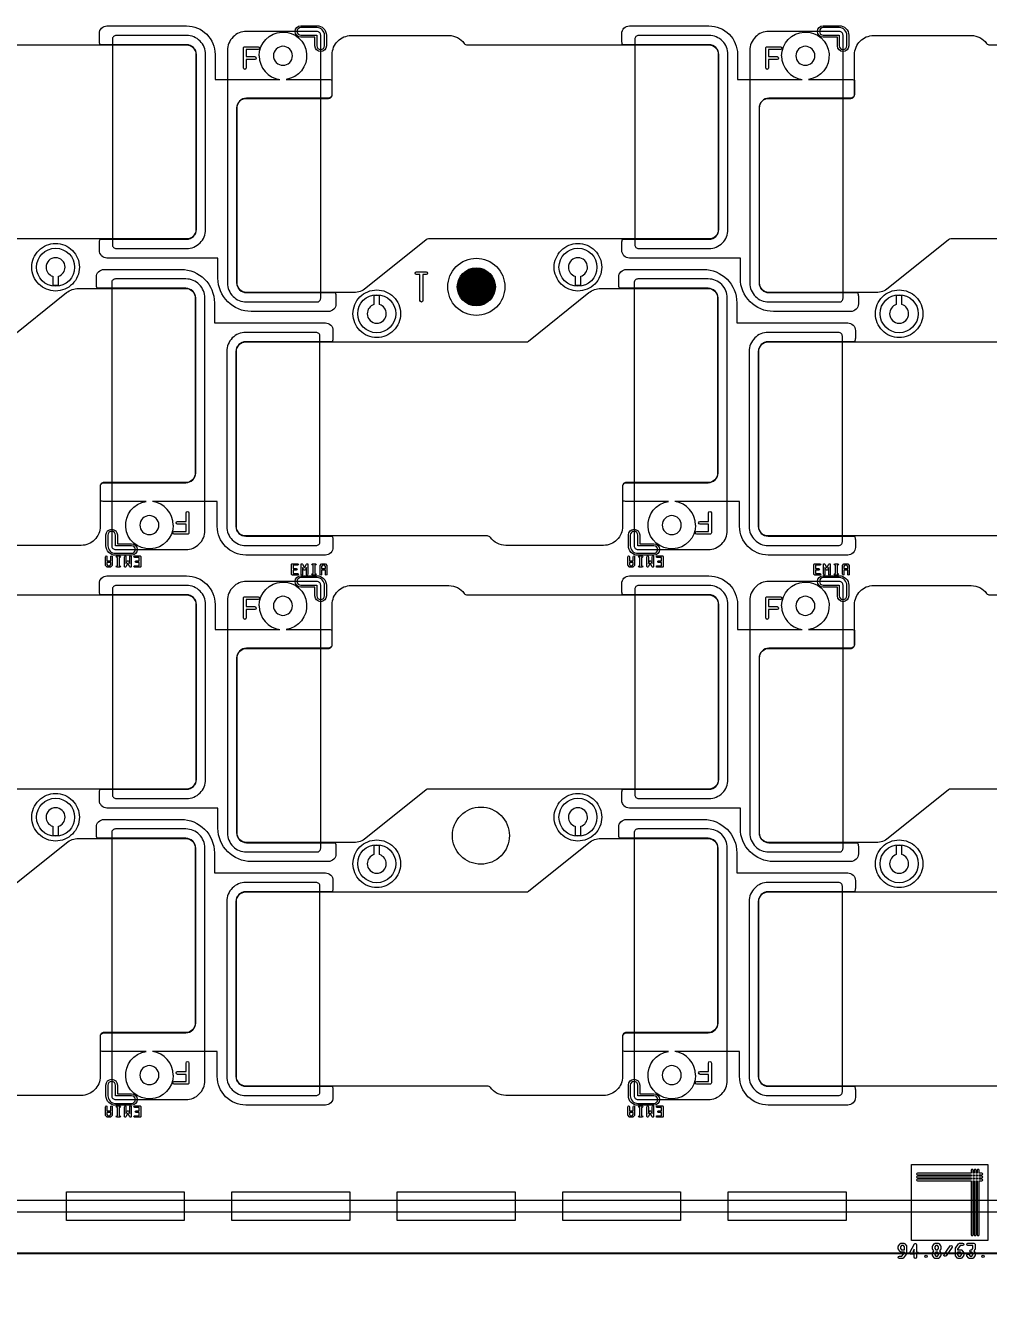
# Model space of a CAD drawing. Extents: x 2541 to 3941, y 2348 to 3338.
# Drawn here: x 2758.8 to 2809.5, y 2912.9 to 2979.6 of the extents above; entities that cross this region are included whole.
import ezdxf

# ---------------------------------------------------------------- set-up
doc = ezdxf.new("R2010")
doc.units = 0
doc.layers.get('0').update_dxf_attribs({"lineweight": 0})
doc.layers.get('Defpoints').update_dxf_attribs({"lineweight": 0})
doc.layers.add('EMI-T', color=6, linetype='Continuous', lineweight=0)
doc.layers.add('尺寸線', color=3, linetype='Continuous', lineweight=0)
doc.layers.add('t_layer0', color=1, linetype='Continuous')
doc.styles.get("Standard").update_dxf_attribs({"font": 'simplex.shx', "height": 2.7})
doc.dimstyles.get("Standard").update_dxf_attribs({"dimtxt": 6, "dimasz": 0.18, "dimexe": 0.18, "dimexo": 0.0625, "dimgap": 0.09, "dimtad": 0, "dimtih": 1, "dimtoh": 1, "dimdec": 4, "dimzin": 0, "dimdsep": 46, "dimtxsty": 'Standard', "dimcen": 0.09, "dimadec": 0, "dimazin": 0, "dimtfac": 1, "dimtdec": 4, "dimtofl": 0, "dimtmove": 0, "dimatfit": 3, "dimfxl": 0, "dimtolj": 1, "dimtzin": 0, "dimarcsym": 0})

# ---------------------------------------------------------------- blocks, each defined once
blk = doc.blocks.new('PAD_R1')
at = {"const_width": 0.5}
blk.add_lwpolyline([(0.25, 0, 1), (-0.25, 0, 1)], format="xyb", close=True, dxfattribs=at)
blk = doc.blocks.new('*D32')
at = {"layer": 'Defpoints', "color": 0, "linetype": 'Continuous'}
for p in [(2937.174, 2915.05), (2717.414, 2910.624), (2937.174, 2910.624)]:
    blk.add_point(p, dxfattribs=at)
at = {"layer": '尺寸線', "color": 0, "linetype": 'Continuous', "lineweight": -2}
for p, q in [((2717.414, 2910.686), (2717.414, 2915.23)), ((2937.174, 2910.686), (2937.174, 2915.23)), ((2717.594, 2915.05), (2818.204, 2915.05)), ((2936.994, 2915.05), (2836.384, 2915.05))]:
    blk.add_line(p, q, dxfattribs=at)
at = {"layer": '尺寸線', "color": 0, "linetype": 'Continuous'}
for points in [[(2717.594, 2915.08), (2717.594, 2915.02), (2717.414, 2915.05)], [(2936.994, 2915.02), (2936.994, 2915.08), (2937.174, 2915.05)]]:
    blk.add_solid(points, dxfattribs=at)
at = {"layer": '尺寸線', "color": 0, "linetype": 'Continuous', "insert": (2827.294, 2915.05), "char_height": 2.7, "attachment_point": 5}
blk.add_mtext('\\A1;219.7600', dxfattribs=at)

msp = doc.modelspace()

# ---------------------------------------------------------------- linework, layer by layer
for p, q in [((2763.69814, 2951.10094), (2763.62861, 2951.10094)), ((2773.9853, 2950.6917), (2773.91577, 2950.6917)), ((2791.16814, 2951.10094), (2791.09861, 2951.10094)), ((2801.4553, 2950.6917), (2801.38577, 2950.6917)), ((2763.69814, 2922.19094), (2763.62861, 2922.19094)), ((2791.16814, 2922.19094), (2791.09861, 2922.19094)), ((2805.55131, 2915.26408), (2805.47255, 2915.11532))]:
    msp.add_line(p, q)
at = {"linetype": 'Continuous'}
for points in [[(2762.7003, 2967.7546), (2762.7003, 2968.1546, -0.124386), (2762.74831, 2968.3446), (2767.2852, 2968.3446, 0.414365), (2767.79507, 2968.85473), (2767.79507, 2978.0546, 0.414366), (2767.2852, 2978.56473), (2762.74831, 2978.56473, -0.124392), (2762.7003, 2978.75473), (2762.7003, 2979.15473, -0.414218), (2763.1003, 2979.55473), (2767.2852, 2979.55473, -0.414364), (2768.78507, 2978.05409), (2768.78507, 2976.74473), (2772.1903, 2976.74473)], [(2771.10437, 2977.98391, -2.205962), (2772.51845, 2976.74473), (2774.74218, 2976.74473, -0.124388), (2774.93218, 2976.69672), (2774.93218, 2975.94473, -0.414224), (2774.74218, 2975.75473), (2770.4352, 2975.75473, 0.414218), (2769.92508, 2975.2446), (2769.92508, 2966.04472, 0.414217), (2770.4352, 2965.5346), (2775.09418, 2965.5346, -0.124388), (2775.14218, 2965.3446), (2775.14218, 2964.9446, -0.414218), (2774.74218, 2964.5446), (2770.68508, 2964.5446, -0.414215), (2768.93508, 2966.2946), (2768.93508, 2967.3546), (2763.1003, 2967.3546, -0.414218), (2762.7003, 2967.7546)], [(2790.1703, 2967.7546), (2790.1703, 2968.1546, -0.124386), (2790.21831, 2968.3446), (2794.7552, 2968.3446, 0.414365), (2795.26507, 2968.85473), (2795.26507, 2978.0546, 0.414366), (2794.7552, 2978.56473), (2790.21831, 2978.56473, -0.124392), (2790.1703, 2978.75473), (2790.1703, 2979.15473, -0.414218), (2790.5703, 2979.55473), (2794.7552, 2979.55473, -0.414364), (2796.25507, 2978.05409), (2796.25507, 2976.74473), (2799.6603, 2976.74473)], [(2798.57437, 2977.98391, -2.205962), (2799.98845, 2976.74473), (2802.21218, 2976.74473, -0.124388), (2802.40218, 2976.69672), (2802.40218, 2975.94473, -0.414224), (2802.21218, 2975.75473), (2797.9052, 2975.75473, 0.414218), (2797.39508, 2975.2446), (2797.39508, 2966.04472, 0.414217), (2797.9052, 2965.5346), (2802.56418, 2965.5346, -0.124388), (2802.61218, 2965.3446), (2802.61218, 2964.9446, -0.414218), (2802.21218, 2964.5446), (2798.15508, 2964.5446, -0.414215), (2796.40508, 2966.2946), (2796.40508, 2967.3546), (2790.5703, 2967.3546, -0.414218), (2790.1703, 2967.7546)], [(2762.54127, 2965.9546), (2762.54127, 2966.3546, -0.414218), (2762.94127, 2966.7546), (2766.99837, 2966.7546, -0.414215), (2768.74837, 2965.0046), (2768.74837, 2963.9446), (2774.58314, 2963.9446, -0.414218), (2774.98314, 2963.5446), (2774.98314, 2963.1446, -0.124388), (2774.93514, 2962.9546), (2770.39825, 2962.9546, 0.414365), (2769.88838, 2962.44447), (2769.88838, 2953.2446, 0.414366), (2770.39825, 2952.73446), (2774.93514, 2952.73446, -0.124388), (2774.98314, 2952.54446), (2774.98314, 2952.14446, -0.414218), (2774.58314, 2951.74446), (2770.39825, 2951.74446, -0.414364), (2768.89838, 2953.2451), (2768.89838, 2954.55447), (2765.49315, 2954.55447)], [(2790.01127, 2965.9546), (2790.01127, 2966.3546, -0.414218), (2790.41127, 2966.7546), (2794.46837, 2966.7546, -0.414215), (2796.21837, 2965.0046), (2796.21837, 2963.9446), (2802.05314, 2963.9446, -0.414218), (2802.45314, 2963.5446), (2802.45314, 2963.1446, -0.124388), (2802.40514, 2962.9546), (2797.86825, 2962.9546, 0.414365), (2797.35838, 2962.44447), (2797.35838, 2953.2446, 0.414366), (2797.86825, 2952.73446), (2802.40514, 2952.73446, -0.124388), (2802.45314, 2952.54446), (2802.45314, 2952.14446, -0.414218), (2802.05314, 2951.74446), (2797.86825, 2951.74446, -0.414364), (2796.36838, 2953.2451), (2796.36838, 2954.55447), (2792.96315, 2954.55447)], [(2766.57907, 2953.31528, -2.205962), (2765.165, 2954.55447), (2762.94127, 2954.55447, -0.124386), (2762.75127, 2954.60247), (2762.75127, 2955.35447, -0.414224), (2762.94127, 2955.54447), (2767.24824, 2955.54447, 0.414218), (2767.75837, 2956.05459), (2767.75837, 2965.25447, 0.414217), (2767.24824, 2965.7646), (2762.58927, 2965.7646, -0.124392), (2762.54127, 2965.9546)], [(2794.04907, 2953.31528, -2.205962), (2792.635, 2954.55447), (2790.41127, 2954.55447, -0.124386), (2790.22127, 2954.60247), (2790.22127, 2955.35447, -0.414224), (2790.41127, 2955.54447), (2794.71824, 2955.54447, 0.414218), (2795.22837, 2956.05459), (2795.22837, 2965.25447, 0.414217), (2794.71824, 2965.7646), (2790.05927, 2965.7646, -0.124392), (2790.01127, 2965.9546)], [(2766.64075, 2952.8358, -1), (2766.64075, 2952.9858), (2767.26112, 2952.9858), (2767.26112, 2953.35732), (2766.8146, 2953.35732, -1), (2766.8146, 2953.50732), (2767.26112, 2953.50732), (2767.26112, 2953.95385, -1), (2767.41112, 2953.95385), (2767.41112, 2953.43232)], [(2794.11075, 2952.8358, -1), (2794.11075, 2952.9858), (2794.73112, 2952.9858), (2794.73112, 2953.35732), (2794.2846, 2953.35732, -1), (2794.2846, 2953.50732), (2794.73112, 2953.50732), (2794.73112, 2953.95385, -1), (2794.88112, 2953.95385), (2794.88112, 2953.43232)], [(2767.41112, 2953.43232), (2767.41112, 2952.9108, -0.414241), (2767.33612, 2952.8358), (2766.64075, 2952.8358)], [(2794.88112, 2953.43232), (2794.88112, 2952.9108, -0.414241), (2794.80612, 2952.8358), (2794.11075, 2952.8358)], [(2763.01907, 2951.22704), (2763.01907, 2951.39922), (2763.01907, 2951.6575, -1), (2763.09907, 2951.6575), (2763.09907, 2951.43922), (2763.29722, 2951.43922), (2763.29722, 2951.6575, -1), (2763.37722, 2951.6575), (2763.37722, 2951.39922)], [(2763.37722, 2951.39922), (2763.37722, 2951.22704, -0.173189), (2763.36818, 2951.20172), (2763.29895, 2951.116, -0.228301), (2763.26768, 2951.10094), (2763.12861, 2951.10094, -0.228253), (2763.09734, 2951.116), (2763.02811, 2951.20172, -0.173127), (2763.01907, 2951.22704)], [(2763.62861, 2951.10094, -1), (2763.62861, 2951.18094), (2763.65814, 2951.18094), (2763.65814, 2951.6175), (2763.62861, 2951.6175, -1), (2763.62861, 2951.6975), (2763.69814, 2951.6975), (2763.76768, 2951.6975, -1), (2763.76768, 2951.6175), (2763.73814, 2951.6175), (2763.73814, 2951.18094), (2763.76768, 2951.18094, -1), (2763.76768, 2951.10094), (2763.69814, 2951.10094)], [(2764.01907, 2951.14129), (2764.01907, 2951.6575, -1), (2764.09907, 2951.6575), (2764.09907, 2951.2996)], [(2764.19814, 2951.31485), (2764.09429, 2951.12198, -0.782665), (2764.01907, 2951.14129)], [(2764.09907, 2951.2996), (2764.16292, 2951.41819, -0.597324), (2764.23336, 2951.41819), (2764.29722, 2951.2996)], [(2764.29722, 2951.2996), (2764.29722, 2951.6575, -1), (2764.37722, 2951.6575), (2764.37722, 2951.14129, -0.782664), (2764.302, 2951.12198), (2764.19814, 2951.31485)], [(2764.55907, 2951.10094, -1), (2764.55907, 2951.18094), (2764.79722, 2951.18094), (2764.79722, 2951.35922), (2764.62861, 2951.35922, -1), (2764.62861, 2951.43922), (2764.79722, 2951.43922), (2764.79722, 2951.6175), (2764.55907, 2951.6175, -1), (2764.55907, 2951.6975), (2764.83722, 2951.6975, -0.414265), (2764.87722, 2951.6575), (2764.87722, 2951.39922)], [(2764.87722, 2951.39922), (2764.87722, 2951.14094, -0.414265), (2764.83722, 2951.10094), (2764.55907, 2951.10094)], [(2773.30623, 2950.7317), (2773.30623, 2951.24791, -0.782664), (2773.38145, 2951.26722), (2773.4853, 2951.07435)], [(2773.4853, 2951.07435), (2773.58916, 2951.26722, -0.782665), (2773.66438, 2951.24791), (2773.66438, 2950.7317, -1), (2773.58438, 2950.7317), (2773.58438, 2951.08959)], [(2773.91577, 2950.6917, -1), (2773.91577, 2950.7717), (2773.9453, 2950.7717), (2773.9453, 2951.20825), (2773.91577, 2951.20825, -1), (2773.91577, 2951.28825), (2773.9853, 2951.28825), (2774.05484, 2951.28825, -1), (2774.05484, 2951.20825), (2774.0253, 2951.20825), (2774.0253, 2950.7717), (2774.05484, 2950.7717, -1), (2774.05484, 2950.6917), (2773.9853, 2950.6917)], [(2774.30623, 2950.7317), (2774.30623, 2950.98997), (2774.30623, 2951.16216, -0.173189), (2774.31527, 2951.18748), (2774.3845, 2951.2732, -0.228301), (2774.41577, 2951.28825), (2774.55484, 2951.28825, -0.228253), (2774.58611, 2951.2732), (2774.65534, 2951.18748, -0.173127), (2774.66438, 2951.16216), (2774.66438, 2950.98997)], [(2790.48907, 2951.22704), (2790.48907, 2951.39922), (2790.48907, 2951.6575, -1), (2790.56907, 2951.6575), (2790.56907, 2951.43922), (2790.76722, 2951.43922), (2790.76722, 2951.6575, -1), (2790.84722, 2951.6575), (2790.84722, 2951.39922)], [(2790.84722, 2951.39922), (2790.84722, 2951.22704, -0.173189), (2790.83818, 2951.20172), (2790.76895, 2951.116, -0.228301), (2790.73768, 2951.10094), (2790.59861, 2951.10094, -0.228253), (2790.56734, 2951.116), (2790.49811, 2951.20172, -0.173127), (2790.48907, 2951.22704)], [(2791.09861, 2951.10094, -1), (2791.09861, 2951.18094), (2791.12814, 2951.18094), (2791.12814, 2951.6175), (2791.09861, 2951.6175, -1), (2791.09861, 2951.6975), (2791.16814, 2951.6975), (2791.23768, 2951.6975, -1), (2791.23768, 2951.6175), (2791.20814, 2951.6175), (2791.20814, 2951.18094), (2791.23768, 2951.18094, -1), (2791.23768, 2951.10094), (2791.16814, 2951.10094)], [(2791.48907, 2951.14129), (2791.48907, 2951.6575, -1), (2791.56907, 2951.6575), (2791.56907, 2951.2996)], [(2791.66814, 2951.31485), (2791.56429, 2951.12198, -0.782665), (2791.48907, 2951.14129)], [(2791.56907, 2951.2996), (2791.63292, 2951.41819, -0.597324), (2791.70336, 2951.41819), (2791.76722, 2951.2996)], [(2791.76722, 2951.2996), (2791.76722, 2951.6575, -1), (2791.84722, 2951.6575), (2791.84722, 2951.14129, -0.782664), (2791.772, 2951.12198), (2791.66814, 2951.31485)], [(2792.02907, 2951.10094, -1), (2792.02907, 2951.18094), (2792.26722, 2951.18094), (2792.26722, 2951.35922), (2792.09861, 2951.35922, -1), (2792.09861, 2951.43922), (2792.26722, 2951.43922), (2792.26722, 2951.6175), (2792.02907, 2951.6175, -1), (2792.02907, 2951.6975), (2792.30722, 2951.6975, -0.414265), (2792.34722, 2951.6575), (2792.34722, 2951.39922)], [(2792.34722, 2951.39922), (2792.34722, 2951.14094, -0.414265), (2792.30722, 2951.10094), (2792.02907, 2951.10094)], [(2800.77623, 2950.7317), (2800.77623, 2951.24791, -0.782664), (2800.85145, 2951.26722), (2800.9553, 2951.07435)], [(2800.9553, 2951.07435), (2801.05916, 2951.26722, -0.782665), (2801.13438, 2951.24791), (2801.13438, 2950.7317, -1), (2801.05438, 2950.7317), (2801.05438, 2951.08959)], [(2801.38577, 2950.6917, -1), (2801.38577, 2950.7717), (2801.4153, 2950.7717), (2801.4153, 2951.20825), (2801.38577, 2951.20825, -1), (2801.38577, 2951.28825), (2801.4553, 2951.28825), (2801.52484, 2951.28825, -1), (2801.52484, 2951.20825), (2801.4953, 2951.20825), (2801.4953, 2950.7717), (2801.52484, 2950.7717, -1), (2801.52484, 2950.6917), (2801.4553, 2950.6917)], [(2801.77623, 2950.7317), (2801.77623, 2950.98997), (2801.77623, 2951.16216, -0.173189), (2801.78527, 2951.18748), (2801.8545, 2951.2732, -0.228301), (2801.88577, 2951.28825), (2802.02484, 2951.28825, -0.228253), (2802.05611, 2951.2732), (2802.12534, 2951.18748, -0.173127), (2802.13438, 2951.16216), (2802.13438, 2950.98997)], [(2762.7003, 2938.8446), (2762.7003, 2939.2446, -0.124386), (2762.74831, 2939.4346), (2767.2852, 2939.4346, 0.414365), (2767.79507, 2939.94473), (2767.79507, 2949.1446, 0.414366), (2767.2852, 2949.65473), (2762.74831, 2949.65473, -0.124392), (2762.7003, 2949.84473), (2762.7003, 2950.24473, -0.414218), (2763.1003, 2950.64473), (2767.2852, 2950.64473, -0.414364), (2768.78507, 2949.14409), (2768.78507, 2947.83473), (2772.1903, 2947.83473)], [(2773.38623, 2951.08959), (2773.38623, 2950.7317, -1), (2773.30623, 2950.7317)], [(2773.58438, 2951.08959), (2773.52052, 2950.97101, -0.597324), (2773.45008, 2950.97101), (2773.38623, 2951.08959)], [(2774.66438, 2950.98997), (2774.66438, 2950.7317, -1), (2774.58438, 2950.7317), (2774.58438, 2950.94997), (2774.38623, 2950.94997), (2774.38623, 2950.7317, -1), (2774.30623, 2950.7317)], [(2790.1703, 2938.8446), (2790.1703, 2939.2446, -0.124386), (2790.21831, 2939.4346), (2794.7552, 2939.4346, 0.414365), (2795.26507, 2939.94473), (2795.26507, 2949.1446, 0.414366), (2794.7552, 2949.65473), (2790.21831, 2949.65473, -0.124392), (2790.1703, 2949.84473), (2790.1703, 2950.24473, -0.414218), (2790.5703, 2950.64473), (2794.7552, 2950.64473, -0.414364), (2796.25507, 2949.14409), (2796.25507, 2947.83473), (2799.6603, 2947.83473)], [(2800.85623, 2951.08959), (2800.85623, 2950.7317, -1), (2800.77623, 2950.7317)], [(2801.05438, 2951.08959), (2800.99052, 2950.97101, -0.597324), (2800.92008, 2950.97101), (2800.85623, 2951.08959)], [(2802.13438, 2950.98997), (2802.13438, 2950.7317, -1), (2802.05438, 2950.7317), (2802.05438, 2950.94997), (2801.85623, 2950.94997), (2801.85623, 2950.7317, -1), (2801.77623, 2950.7317)], [(2771.10437, 2949.07391, -2.205962), (2772.51845, 2947.83473), (2774.74218, 2947.83473, -0.124388), (2774.93218, 2947.78672), (2774.93218, 2947.03473, -0.414224), (2774.74218, 2946.84473), (2770.4352, 2946.84473, 0.414218), (2769.92508, 2946.3346), (2769.92508, 2937.13472, 0.414217), (2770.4352, 2936.6246), (2775.09418, 2936.6246, -0.124388), (2775.14218, 2936.4346), (2775.14218, 2936.0346, -0.414218), (2774.74218, 2935.6346), (2770.68508, 2935.6346, -0.414215), (2768.93508, 2937.3846), (2768.93508, 2938.4446), (2763.1003, 2938.4446, -0.414218), (2762.7003, 2938.8446)], [(2798.57437, 2949.07391, -2.205962), (2799.98845, 2947.83473), (2802.21218, 2947.83473, -0.124388), (2802.40218, 2947.78672), (2802.40218, 2947.03473, -0.414224), (2802.21218, 2946.84473), (2797.9052, 2946.84473, 0.414218), (2797.39508, 2946.3346), (2797.39508, 2937.13472, 0.414217), (2797.9052, 2936.6246), (2802.56418, 2936.6246, -0.124388), (2802.61218, 2936.4346), (2802.61218, 2936.0346, -0.414218), (2802.21218, 2935.6346), (2798.15508, 2935.6346, -0.414215), (2796.40508, 2937.3846), (2796.40508, 2938.4446), (2790.5703, 2938.4446, -0.414218), (2790.1703, 2938.8446)], [(2762.54127, 2937.0446), (2762.54127, 2937.4446, -0.414218), (2762.94127, 2937.8446), (2766.99837, 2937.8446, -0.414215), (2768.74837, 2936.0946), (2768.74837, 2935.0346), (2774.58314, 2935.0346, -0.414218), (2774.98314, 2934.6346), (2774.98314, 2934.2346, -0.124388), (2774.93514, 2934.0446), (2770.39825, 2934.0446, 0.414365), (2769.88838, 2933.53447), (2769.88838, 2924.3346, 0.414366), (2770.39825, 2923.82446), (2774.93514, 2923.82446, -0.124388), (2774.98314, 2923.63446), (2774.98314, 2923.23446, -0.414218), (2774.58314, 2922.83446), (2770.39825, 2922.83446, -0.414364), (2768.89838, 2924.3351), (2768.89838, 2925.64447), (2765.49315, 2925.64447)], [(2790.01127, 2937.0446), (2790.01127, 2937.4446, -0.414218), (2790.41127, 2937.8446), (2794.46837, 2937.8446, -0.414215), (2796.21837, 2936.0946), (2796.21837, 2935.0346), (2802.05314, 2935.0346, -0.414218), (2802.45314, 2934.6346), (2802.45314, 2934.2346, -0.124388), (2802.40514, 2934.0446), (2797.86825, 2934.0446, 0.414365), (2797.35838, 2933.53447), (2797.35838, 2924.3346, 0.414366), (2797.86825, 2923.82446), (2802.40514, 2923.82446, -0.124388), (2802.45314, 2923.63446), (2802.45314, 2923.23446, -0.414218), (2802.05314, 2922.83446), (2797.86825, 2922.83446, -0.414364), (2796.36838, 2924.3351), (2796.36838, 2925.64447), (2792.96315, 2925.64447)], [(2766.57907, 2924.40528, -2.205962), (2765.165, 2925.64447), (2762.94127, 2925.64447, -0.124386), (2762.75127, 2925.69247), (2762.75127, 2926.44447, -0.414224), (2762.94127, 2926.63447), (2767.24824, 2926.63447, 0.414218), (2767.75837, 2927.14459), (2767.75837, 2936.34447, 0.414217), (2767.24824, 2936.8546), (2762.58927, 2936.8546, -0.124392), (2762.54127, 2937.0446)], [(2794.04907, 2924.40528, -2.205962), (2792.635, 2925.64447), (2790.41127, 2925.64447, -0.124386), (2790.22127, 2925.69247), (2790.22127, 2926.44447, -0.414224), (2790.41127, 2926.63447), (2794.71824, 2926.63447, 0.414218), (2795.22837, 2927.14459), (2795.22837, 2936.34447, 0.414217), (2794.71824, 2936.8546), (2790.05927, 2936.8546, -0.124392), (2790.01127, 2937.0446)], [(2766.64075, 2923.9258, -1), (2766.64075, 2924.0758), (2767.26112, 2924.0758), (2767.26112, 2924.44732), (2766.8146, 2924.44732, -1), (2766.8146, 2924.59732), (2767.26112, 2924.59732), (2767.26112, 2925.04385, -1), (2767.41112, 2925.04385), (2767.41112, 2924.52232)], [(2767.41112, 2924.52232), (2767.41112, 2924.0008, -0.414241), (2767.33612, 2923.9258), (2766.64075, 2923.9258)], [(2794.11075, 2923.9258, -1), (2794.11075, 2924.0758), (2794.73112, 2924.0758), (2794.73112, 2924.44732), (2794.2846, 2924.44732, -1), (2794.2846, 2924.59732), (2794.73112, 2924.59732), (2794.73112, 2925.04385, -1), (2794.88112, 2925.04385), (2794.88112, 2924.52232)], [(2794.88112, 2924.52232), (2794.88112, 2924.0008, -0.414241), (2794.80612, 2923.9258), (2794.11075, 2923.9258)], [(2763.01907, 2922.31704), (2763.01907, 2922.48922), (2763.01907, 2922.7475, -1), (2763.09907, 2922.7475), (2763.09907, 2922.52922), (2763.29722, 2922.52922), (2763.29722, 2922.7475, -1), (2763.37722, 2922.7475), (2763.37722, 2922.48922)], [(2763.37722, 2922.48922), (2763.37722, 2922.31704, -0.173189), (2763.36818, 2922.29172), (2763.29895, 2922.206, -0.228301), (2763.26768, 2922.19094), (2763.12861, 2922.19094, -0.228253), (2763.09734, 2922.206), (2763.02811, 2922.29172, -0.173127), (2763.01907, 2922.31704)], [(2763.62861, 2922.19094, -1), (2763.62861, 2922.27094), (2763.65814, 2922.27094), (2763.65814, 2922.7075), (2763.62861, 2922.7075, -1), (2763.62861, 2922.7875), (2763.69814, 2922.7875), (2763.76768, 2922.7875, -1), (2763.76768, 2922.7075), (2763.73814, 2922.7075), (2763.73814, 2922.27094), (2763.76768, 2922.27094, -1), (2763.76768, 2922.19094), (2763.69814, 2922.19094)], [(2764.01907, 2922.23129), (2764.01907, 2922.7475, -1), (2764.09907, 2922.7475), (2764.09907, 2922.3896)], [(2764.09907, 2922.3896), (2764.16292, 2922.50819, -0.597324), (2764.23336, 2922.50819), (2764.29722, 2922.3896)], [(2764.29722, 2922.3896), (2764.29722, 2922.7475, -1), (2764.37722, 2922.7475), (2764.37722, 2922.23129, -0.782664), (2764.302, 2922.21198), (2764.19814, 2922.40485)], [(2764.55907, 2922.19094, -1), (2764.55907, 2922.27094), (2764.79722, 2922.27094), (2764.79722, 2922.44922), (2764.62861, 2922.44922, -1), (2764.62861, 2922.52922), (2764.79722, 2922.52922), (2764.79722, 2922.7075), (2764.55907, 2922.7075, -1), (2764.55907, 2922.7875), (2764.83722, 2922.7875, -0.414265), (2764.87722, 2922.7475), (2764.87722, 2922.48922)], [(2764.87722, 2922.48922), (2764.87722, 2922.23094, -0.414265), (2764.83722, 2922.19094), (2764.55907, 2922.19094)], [(2790.48907, 2922.31704), (2790.48907, 2922.48922), (2790.48907, 2922.7475, -1), (2790.56907, 2922.7475), (2790.56907, 2922.52922), (2790.76722, 2922.52922), (2790.76722, 2922.7475, -1), (2790.84722, 2922.7475), (2790.84722, 2922.48922)], [(2790.84722, 2922.48922), (2790.84722, 2922.31704, -0.173189), (2790.83818, 2922.29172), (2790.76895, 2922.206, -0.228301), (2790.73768, 2922.19094), (2790.59861, 2922.19094, -0.228253), (2790.56734, 2922.206), (2790.49811, 2922.29172, -0.173127), (2790.48907, 2922.31704)], [(2791.09861, 2922.19094, -1), (2791.09861, 2922.27094), (2791.12814, 2922.27094), (2791.12814, 2922.7075), (2791.09861, 2922.7075, -1), (2791.09861, 2922.7875), (2791.16814, 2922.7875), (2791.23768, 2922.7875, -1), (2791.23768, 2922.7075), (2791.20814, 2922.7075), (2791.20814, 2922.27094), (2791.23768, 2922.27094, -1), (2791.23768, 2922.19094), (2791.16814, 2922.19094)], [(2791.48907, 2922.23129), (2791.48907, 2922.7475, -1), (2791.56907, 2922.7475), (2791.56907, 2922.3896)], [(2791.56907, 2922.3896), (2791.63292, 2922.50819, -0.597324), (2791.70336, 2922.50819), (2791.76722, 2922.3896)], [(2791.76722, 2922.3896), (2791.76722, 2922.7475, -1), (2791.84722, 2922.7475), (2791.84722, 2922.23129, -0.782664), (2791.772, 2922.21198), (2791.66814, 2922.40485)], [(2792.02907, 2922.19094, -1), (2792.02907, 2922.27094), (2792.26722, 2922.27094), (2792.26722, 2922.44922), (2792.09861, 2922.44922, -1), (2792.09861, 2922.52922), (2792.26722, 2922.52922), (2792.26722, 2922.7075), (2792.02907, 2922.7075, -1), (2792.02907, 2922.7875), (2792.30722, 2922.7875, -0.414265), (2792.34722, 2922.7475), (2792.34722, 2922.48922)], [(2792.34722, 2922.48922), (2792.34722, 2922.23094, -0.414265), (2792.30722, 2922.19094), (2792.02907, 2922.19094)], [(2764.19814, 2922.40485), (2764.09429, 2922.21198, -0.782665), (2764.01907, 2922.23129)], [(2791.66814, 2922.40485), (2791.56429, 2922.21198, -0.782665), (2791.48907, 2922.23129)], [(2804.7129, 2915.28049), (2804.7129, 2915.39307, -0.156474), (2804.72408, 2915.42796), (2804.80315, 2915.53996, -0.245285), (2804.85237, 2915.56565), (2805.01131, 2915.56565, -0.245298), (2805.06053, 2915.53996), (2805.13959, 2915.42796, -0.156461), (2805.15078, 2915.39307), (2805.15078, 2915.1679)], [(2805.15078, 2915.1679), (2805.15078, 2915.05532, -0.156474), (2805.13959, 2915.02043), (2804.98106, 2914.79584, -0.245285), (2804.93184, 2914.77016), (2804.7729, 2914.77016, -1), (2804.7729, 2914.89016), (2804.90075, 2914.89016), (2805.03078, 2915.07436), (2805.03078, 2915.1079), (2804.85237, 2915.1079, -0.245298), (2804.80315, 2915.13359), (2804.72408, 2915.2456, -0.156461), (2804.7129, 2915.28049)]]:
    msp.add_lwpolyline(points, format="xyb", dxfattribs=at)
for points in [[(2773.29244, 2978.96531, -1), (2773.29244, 2979.56531), (2774.13715, 2979.56531, -0.414217), (2774.63715, 2979.06531), (2774.63715, 2978.50231, -1), (2774.03715, 2978.50231), (2774.03715, 2978.96531)], [(2773.29244, 2979.06531), (2774.13715, 2979.06531), (2774.13715, 2978.51124, 1), (2774.53715, 2978.51124), (2774.53715, 2979.06531, 0.414218), (2774.13715, 2979.46531), (2773.29244, 2979.46531, 1)], [(2800.76244, 2978.96531, -1), (2800.76244, 2979.56531), (2801.60715, 2979.56531, -0.414217), (2802.10715, 2979.06531), (2802.10715, 2978.50231, -1), (2801.50715, 2978.50231), (2801.50715, 2978.96531)], [(2800.76244, 2979.06531), (2801.60715, 2979.06531), (2801.60715, 2978.51124, 1), (2802.00715, 2978.51124), (2802.00715, 2979.06531, 0.414218), (2801.60715, 2979.46531), (2800.76244, 2979.46531, 1)], [(2742.46508, 2966.04472), (2742.46508, 2975.2446, -0.414219), (2742.9652, 2975.74473), (2747.27218, 2975.74473, 0.414223), (2747.47218, 2975.94473), (2747.47218, 2978.04952, -0.414215), (2748.47218, 2979.04952), (2753.60907, 2979.04952, -0.24029), (2754.41871, 2978.63692, 0.240069), (2754.58015, 2978.55473), (2767.2852, 2978.55473, -0.414366), (2767.78507, 2978.0546), (2767.78507, 2968.85472, -0.414365), (2767.2852, 2968.3546), (2752.53567, 2968.3546, 0.170771), (2752.41046, 2968.31056), (2749.23951, 2965.76481, -0.170765), (2748.61341, 2965.5446), (2742.9652, 2965.5446, -0.414218)], [(2769.93508, 2966.04472), (2769.93508, 2975.2446, -0.414219), (2770.4352, 2975.74473), (2774.74218, 2975.74473, 0.414223), (2774.94218, 2975.94473), (2774.94218, 2978.04952, -0.414215), (2775.94218, 2979.04952), (2781.07907, 2979.04952, -0.24029), (2781.88871, 2978.63692, 0.240069), (2782.05015, 2978.55473), (2794.7552, 2978.55473, -0.414366), (2795.25507, 2978.0546), (2795.25507, 2968.85472, -0.414365), (2794.7552, 2968.3546), (2780.00567, 2968.3546, 0.170771), (2779.88046, 2968.31056), (2776.70951, 2965.76481, -0.170765), (2776.08341, 2965.5446), (2770.4352, 2965.5446, -0.414218)], [(2770.27233, 2977.34535), (2770.27233, 2977.86687), (2770.27233, 2978.3884, -0.414241), (2770.34733, 2978.4634), (2771.04269, 2978.4634, -1), (2771.04269, 2978.3134), (2770.42233, 2978.3134), (2770.42233, 2977.94187), (2770.86885, 2977.94187, -1), (2770.86885, 2977.79187), (2770.42233, 2977.79187), (2770.42233, 2977.34535, -1)], [(2771.85437, 2977.98391, 0.414217), (2772.35437, 2977.48391, 0.414217), (2772.85437, 2977.98391, 0.414217), (2772.35437, 2978.48391, 0.414217)], [(2797.40508, 2966.04472), (2797.40508, 2975.2446, -0.414219), (2797.9052, 2975.74473), (2802.21218, 2975.74473, 0.414223), (2802.41218, 2975.94473), (2802.41218, 2978.04952, -0.414215), (2803.41218, 2979.04952), (2808.54907, 2979.04952, -0.24029), (2809.35871, 2978.63692, 0.240069), (2809.52015, 2978.55473), (2822.2252, 2978.55473, -0.414366), (2822.72507, 2978.0546), (2822.72507, 2968.85472, -0.414365), (2822.2252, 2968.3546), (2807.47567, 2968.3546, 0.170771), (2807.35046, 2968.31056), (2804.17951, 2965.76481, -0.170765), (2803.55341, 2965.5446), (2797.9052, 2965.5446, -0.414218)], [(2797.74233, 2977.34535), (2797.74233, 2977.86687), (2797.74233, 2978.3884, -0.414241), (2797.81733, 2978.4634), (2798.51269, 2978.4634, -1), (2798.51269, 2978.3134), (2797.89233, 2978.3134), (2797.89233, 2977.94187), (2798.33885, 2977.94187, -1), (2798.33885, 2977.79187), (2797.89233, 2977.79187), (2797.89233, 2977.34535, -1)], [(2799.32437, 2977.98391, 0.414217), (2799.82437, 2977.48391, 0.414217), (2800.32437, 2977.98391, 0.414217), (2799.82437, 2978.48391, 0.414217)], [(2759.14699, 2966.87071, -0.414215), (2760.39699, 2968.12071, -0.414215), (2761.64699, 2966.87071, -0.414215), (2760.39699, 2965.62071, -0.414215)], [(2786.61699, 2966.87071, -0.414215), (2787.86699, 2968.12071, -0.414215), (2789.11699, 2966.87071, -0.414215), (2787.86699, 2965.62071, -0.414215)], [(2759.89699, 2966.87071, 0.327542), (2760.24699, 2966.39374), (2760.24699, 2965.91957), (2760.54699, 2965.91957), (2760.54699, 2966.39374, 0.327544), (2760.89699, 2966.87071, 0.414217), (2760.39699, 2967.37071, 0.414217)], [(2781.02164, 2965.8402, -0.414215), (2782.52164, 2967.3402, -0.414215), (2784.02164, 2965.8402, -0.414215), (2782.52164, 2964.3402, -0.414215)], [(2787.36699, 2966.87071, 0.327542), (2787.71699, 2966.39374), (2787.71699, 2965.91957), (2788.01699, 2965.91957), (2788.01699, 2966.39374, 0.327544), (2788.36699, 2966.87071, 0.414217), (2787.86699, 2967.37071, 0.414217)], [(2779.38261, 2966.48012, -1), (2779.38261, 2966.63012), (2779.63096, 2966.63012), (2779.8793, 2966.63012, -1), (2779.8793, 2966.48012), (2779.70596, 2966.48012), (2779.70596, 2965.11472, -1), (2779.55596, 2965.11472), (2779.55596, 2966.48012)], [(2742.42838, 2953.24459), (2742.42838, 2962.44447, -0.414365), (2742.92825, 2962.9446), (2757.67778, 2962.9446, 0.170771), (2757.80299, 2962.98863), (2760.97394, 2965.53438, -0.170765), (2761.60004, 2965.7546), (2767.24824, 2965.7546, -0.414218), (2767.74837, 2965.25447), (2767.74837, 2956.05459, -0.414219), (2767.24824, 2955.55447), (2762.94127, 2955.55447, 0.414223), (2762.74127, 2955.35447), (2762.74127, 2953.24967, -0.414215), (2761.74127, 2952.24967), (2756.60437, 2952.24967, -0.24029), (2755.79474, 2952.66227, 0.240069), (2755.6333, 2952.74446), (2742.92825, 2952.74446, -0.414366)], [(2769.89838, 2953.24459), (2769.89838, 2962.44447, -0.414365), (2770.39825, 2962.9446), (2785.14778, 2962.9446, 0.170771), (2785.27299, 2962.98863), (2788.44394, 2965.53438, -0.170765), (2789.07004, 2965.7546), (2794.71824, 2965.7546, -0.414218), (2795.21837, 2965.25447), (2795.21837, 2956.05459, -0.414219), (2794.71824, 2955.55447), (2790.41127, 2955.55447, 0.414223), (2790.21127, 2955.35447), (2790.21127, 2953.24967, -0.414215), (2789.21127, 2952.24967), (2784.07437, 2952.24967, -0.24029), (2783.26474, 2952.66227, 0.240069), (2783.1033, 2952.74446), (2770.39825, 2952.74446, -0.414366)], [(2776.03646, 2964.42848, -0.414215), (2777.28646, 2965.67848, -0.414215), (2778.53646, 2964.42848, -0.414215), (2777.28646, 2963.17848, -0.414215)], [(2776.78646, 2964.42848, 0.414217), (2777.28646, 2963.92848, 0.414217), (2777.78646, 2964.42848, 0.327542), (2777.43646, 2964.90545), (2777.43646, 2965.37962), (2777.13646, 2965.37962), (2777.13646, 2964.90545, 0.327544)], [(2797.36838, 2953.24459), (2797.36838, 2962.44447, -0.414365), (2797.86825, 2962.9446), (2812.61778, 2962.9446, 0.170771), (2812.74299, 2962.98863), (2815.91394, 2965.53438, -0.170765), (2816.54004, 2965.7546), (2822.18824, 2965.7546, -0.414218), (2822.68837, 2965.25447), (2822.68837, 2956.05459, -0.414219), (2822.18824, 2955.55447), (2817.88127, 2955.55447, 0.414223), (2817.68127, 2955.35447), (2817.68127, 2953.24967, -0.414215), (2816.68127, 2952.24967), (2811.54437, 2952.24967, -0.24029), (2810.73474, 2952.66227, 0.240069), (2810.5733, 2952.74446), (2797.86825, 2952.74446, -0.414366)], [(2803.50646, 2964.42848, -0.414215), (2804.75646, 2965.67848, -0.414215), (2806.00646, 2964.42848, -0.414215), (2804.75646, 2963.17848, -0.414215)], [(2804.25646, 2964.42848, 0.414217), (2804.75646, 2963.92848, 0.414217), (2805.25646, 2964.42848, 0.327542), (2804.90646, 2964.90545), (2804.90646, 2965.37962), (2804.60646, 2965.37962), (2804.60646, 2964.90545, 0.327544)], [(2764.82907, 2953.31528, 0.414217), (2765.32907, 2952.81528, 0.414217), (2765.82907, 2953.31528, 0.414217), (2765.32907, 2953.81528, 0.414217)], [(2792.29907, 2953.31528, 0.414217), (2792.79907, 2952.81528, 0.414217), (2793.29907, 2953.31528, 0.414217), (2792.79907, 2953.81528, 0.414217)], [(2763.04629, 2952.23388), (2763.04629, 2952.79689, -1), (2763.64629, 2952.79689), (2763.64629, 2952.33388), (2764.39101, 2952.33388, -1), (2764.39101, 2951.73388), (2763.54629, 2951.73388, -0.414217)], [(2763.14629, 2952.23388, 0.414218), (2763.54629, 2951.83388), (2764.39101, 2951.83388, 1), (2764.39101, 2952.23388), (2763.54629, 2952.23388), (2763.54629, 2952.78796, 1), (2763.14629, 2952.78796)], [(2790.51629, 2952.23388), (2790.51629, 2952.79689, -1), (2791.11629, 2952.79689), (2791.11629, 2952.33388), (2791.86101, 2952.33388, -1), (2791.86101, 2951.73388), (2791.01629, 2951.73388, -0.414217)], [(2790.61629, 2952.23388, 0.414218), (2791.01629, 2951.83388), (2791.86101, 2951.83388, 1), (2791.86101, 2952.23388), (2791.01629, 2952.23388), (2791.01629, 2952.78796, 1), (2790.61629, 2952.78796)], [(2772.80623, 2950.7317), (2772.80623, 2950.98997), (2772.80623, 2951.24825, -0.414265), (2772.84623, 2951.28825), (2773.12438, 2951.28825, -1), (2773.12438, 2951.20825), (2772.88623, 2951.20825), (2772.88623, 2951.02997), (2773.05484, 2951.02997, -1), (2773.05484, 2950.94997), (2772.88623, 2950.94997), (2772.88623, 2950.7717), (2773.12438, 2950.7717, -1), (2773.12438, 2950.6917), (2772.84623, 2950.6917, -0.414265)], [(2800.27623, 2950.7317), (2800.27623, 2950.98997), (2800.27623, 2951.24825, -0.414265), (2800.31623, 2951.28825), (2800.59438, 2951.28825, -1), (2800.59438, 2951.20825), (2800.35623, 2951.20825), (2800.35623, 2951.02997), (2800.52484, 2951.02997, -1), (2800.52484, 2950.94997), (2800.35623, 2950.94997), (2800.35623, 2950.7717), (2800.59438, 2950.7717, -1), (2800.59438, 2950.6917), (2800.31623, 2950.6917, -0.414265)], [(2773.29244, 2950.05531, -1), (2773.29244, 2950.65531), (2774.13715, 2950.65531, -0.414217), (2774.63715, 2950.15531), (2774.63715, 2949.59231, -1), (2774.03715, 2949.59231), (2774.03715, 2950.05531)], [(2773.29244, 2950.15531), (2774.13715, 2950.15531), (2774.13715, 2949.60124, 1), (2774.53715, 2949.60124), (2774.53715, 2950.15531, 0.414218), (2774.13715, 2950.55531), (2773.29244, 2950.55531, 1)], [(2800.76244, 2950.05531, -1), (2800.76244, 2950.65531), (2801.60715, 2950.65531, -0.414217), (2802.10715, 2950.15531), (2802.10715, 2949.59231, -1), (2801.50715, 2949.59231), (2801.50715, 2950.05531)], [(2800.76244, 2950.15531), (2801.60715, 2950.15531), (2801.60715, 2949.60124, 1), (2802.00715, 2949.60124), (2802.00715, 2950.15531, 0.414218), (2801.60715, 2950.55531), (2800.76244, 2950.55531, 1)], [(2742.46508, 2937.13472), (2742.46508, 2946.3346, -0.414219), (2742.9652, 2946.83473), (2747.27218, 2946.83473, 0.414223), (2747.47218, 2947.03473), (2747.47218, 2949.13952, -0.414215), (2748.47218, 2950.13952), (2753.60907, 2950.13952, -0.24029), (2754.41871, 2949.72692, 0.240069), (2754.58015, 2949.64473), (2767.2852, 2949.64473, -0.414366), (2767.78507, 2949.1446), (2767.78507, 2939.94472, -0.414365), (2767.2852, 2939.4446), (2752.53567, 2939.4446, 0.170771), (2752.41046, 2939.40056), (2749.23951, 2936.85481, -0.170765), (2748.61341, 2936.6346), (2742.9652, 2936.6346, -0.414218)], [(2769.93508, 2937.13472), (2769.93508, 2946.3346, -0.414219), (2770.4352, 2946.83473), (2774.74218, 2946.83473, 0.414223), (2774.94218, 2947.03473), (2774.94218, 2949.13952, -0.414215), (2775.94218, 2950.13952), (2781.07907, 2950.13952, -0.24029), (2781.88871, 2949.72692, 0.240069), (2782.05015, 2949.64473), (2794.7552, 2949.64473, -0.414366), (2795.25507, 2949.1446), (2795.25507, 2939.94472, -0.414365), (2794.7552, 2939.4446), (2780.00567, 2939.4446, 0.170771), (2779.88046, 2939.40056), (2776.70951, 2936.85481, -0.170765), (2776.08341, 2936.6346), (2770.4352, 2936.6346, -0.414218)], [(2797.40508, 2937.13472), (2797.40508, 2946.3346, -0.414219), (2797.9052, 2946.83473), (2802.21218, 2946.83473, 0.414223), (2802.41218, 2947.03473), (2802.41218, 2949.13952, -0.414215), (2803.41218, 2950.13952), (2808.54907, 2950.13952, -0.24029), (2809.35871, 2949.72692, 0.240069), (2809.52015, 2949.64473), (2822.2252, 2949.64473, -0.414366), (2822.72507, 2949.1446), (2822.72507, 2939.94472, -0.414365), (2822.2252, 2939.4446), (2807.47567, 2939.4446, 0.170771), (2807.35046, 2939.40056), (2804.17951, 2936.85481, -0.170765), (2803.55341, 2936.6346), (2797.9052, 2936.6346, -0.414218)], [(2770.27233, 2948.43535), (2770.27233, 2948.95687), (2770.27233, 2949.4784, -0.414241), (2770.34733, 2949.5534), (2771.04269, 2949.5534, -1), (2771.04269, 2949.4034), (2770.42233, 2949.4034), (2770.42233, 2949.03187), (2770.86885, 2949.03187, -1), (2770.86885, 2948.88187), (2770.42233, 2948.88187), (2770.42233, 2948.43535, -1)], [(2771.85437, 2949.07391, 0.414217), (2772.35437, 2948.57391, 0.414217), (2772.85437, 2949.07391, 0.414217), (2772.35437, 2949.57391, 0.414217)], [(2797.74233, 2948.43535), (2797.74233, 2948.95687), (2797.74233, 2949.4784, -0.414241), (2797.81733, 2949.5534), (2798.51269, 2949.5534, -1), (2798.51269, 2949.4034), (2797.89233, 2949.4034), (2797.89233, 2949.03187), (2798.33885, 2949.03187, -1), (2798.33885, 2948.88187), (2797.89233, 2948.88187), (2797.89233, 2948.43535, -1)], [(2799.32437, 2949.07391, 0.414217), (2799.82437, 2948.57391, 0.414217), (2800.32437, 2949.07391, 0.414217), (2799.82437, 2949.57391, 0.414217)], [(2759.14699, 2937.96071, -0.414215), (2760.39699, 2939.21071, -0.414215), (2761.64699, 2937.96071, -0.414215), (2760.39699, 2936.71071, -0.414215)], [(2786.61699, 2937.96071, -0.414215), (2787.86699, 2939.21071, -0.414215), (2789.11699, 2937.96071, -0.414215), (2787.86699, 2936.71071, -0.414215)], [(2759.89699, 2937.96071, 0.327542), (2760.24699, 2937.48374), (2760.24699, 2937.00957), (2760.54699, 2937.00957), (2760.54699, 2937.48374, 0.327544), (2760.89699, 2937.96071, 0.414217), (2760.39699, 2938.46071, 0.414217)], [(2781.26188, 2936.9946, -0.414215), (2782.76188, 2938.4946, -0.414215), (2784.26188, 2936.9946, -0.414215), (2782.76188, 2935.4946, -0.414215)], [(2787.36699, 2937.96071, 0.327542), (2787.71699, 2937.48374), (2787.71699, 2937.00957), (2788.01699, 2937.00957), (2788.01699, 2937.48374, 0.327544), (2788.36699, 2937.96071, 0.414217), (2787.86699, 2938.46071, 0.414217)], [(2742.42838, 2924.33459), (2742.42838, 2933.53447, -0.414365), (2742.92825, 2934.0346), (2757.67778, 2934.0346, 0.170771), (2757.80299, 2934.07863), (2760.97394, 2936.62438, -0.170765), (2761.60004, 2936.8446), (2767.24824, 2936.8446, -0.414218), (2767.74837, 2936.34447), (2767.74837, 2927.14459, -0.414219), (2767.24824, 2926.64447), (2762.94127, 2926.64447, 0.414223), (2762.74127, 2926.44447), (2762.74127, 2924.33967, -0.414215), (2761.74127, 2923.33967), (2756.60437, 2923.33967, -0.24029), (2755.79474, 2923.75227, 0.240069), (2755.6333, 2923.83446), (2742.92825, 2923.83446, -0.414366)], [(2769.89838, 2924.33459), (2769.89838, 2933.53447, -0.414365), (2770.39825, 2934.0346), (2785.14778, 2934.0346, 0.170771), (2785.27299, 2934.07863), (2788.44394, 2936.62438, -0.170765), (2789.07004, 2936.8446), (2794.71824, 2936.8446, -0.414218), (2795.21837, 2936.34447), (2795.21837, 2927.14459, -0.414219), (2794.71824, 2926.64447), (2790.41127, 2926.64447, 0.414223), (2790.21127, 2926.44447), (2790.21127, 2924.33967, -0.414215), (2789.21127, 2923.33967), (2784.07437, 2923.33967, -0.24029), (2783.26474, 2923.75227, 0.240069), (2783.1033, 2923.83446), (2770.39825, 2923.83446, -0.414366)], [(2776.03646, 2935.51848, -0.414215), (2777.28646, 2936.76848, -0.414215), (2778.53646, 2935.51848, -0.414215), (2777.28646, 2934.26848, -0.414215)], [(2776.78646, 2935.51848, 0.414217), (2777.28646, 2935.01848, 0.414217), (2777.78646, 2935.51848, 0.327542), (2777.43646, 2935.99545), (2777.43646, 2936.46962), (2777.13646, 2936.46962), (2777.13646, 2935.99545, 0.327544)], [(2797.36838, 2924.33459), (2797.36838, 2933.53447, -0.414365), (2797.86825, 2934.0346), (2812.61778, 2934.0346, 0.170771), (2812.74299, 2934.07863), (2815.91394, 2936.62438, -0.170765), (2816.54004, 2936.8446), (2822.18824, 2936.8446, -0.414218), (2822.68837, 2936.34447), (2822.68837, 2927.14459, -0.414219), (2822.18824, 2926.64447), (2817.88127, 2926.64447, 0.414223), (2817.68127, 2926.44447), (2817.68127, 2924.33967, -0.414215), (2816.68127, 2923.33967), (2811.54437, 2923.33967, -0.24029), (2810.73474, 2923.75227, 0.240069), (2810.5733, 2923.83446), (2797.86825, 2923.83446, -0.414366)], [(2803.50646, 2935.51848, -0.414215), (2804.75646, 2936.76848, -0.414215), (2806.00646, 2935.51848, -0.414215), (2804.75646, 2934.26848, -0.414215)], [(2804.25646, 2935.51848, 0.414217), (2804.75646, 2935.01848, 0.414217), (2805.25646, 2935.51848, 0.327542), (2804.90646, 2935.99545), (2804.90646, 2936.46962), (2804.60646, 2936.46962), (2804.60646, 2935.99545, 0.327544)], [(2764.82907, 2924.40528, 0.414217), (2765.32907, 2923.90528, 0.414217), (2765.82907, 2924.40528, 0.414217), (2765.32907, 2924.90528, 0.414217)], [(2792.29907, 2924.40528, 0.414217), (2792.79907, 2923.90528, 0.414217), (2793.29907, 2924.40528, 0.414217), (2792.79907, 2924.90528, 0.414217)], [(2763.04629, 2923.32388), (2763.04629, 2923.88689, -1), (2763.64629, 2923.88689), (2763.64629, 2923.42388), (2764.39101, 2923.42388, -1), (2764.39101, 2922.82388), (2763.54629, 2922.82388, -0.414217)], [(2763.14629, 2923.32388, 0.414218), (2763.54629, 2922.92388), (2764.39101, 2922.92388, 1), (2764.39101, 2923.32388), (2763.54629, 2923.32388), (2763.54629, 2923.87796, 1), (2763.14629, 2923.87796)], [(2790.51629, 2923.32388), (2790.51629, 2923.88689, -1), (2791.11629, 2923.88689), (2791.11629, 2923.42388), (2791.86101, 2923.42388, -1), (2791.86101, 2922.82388), (2791.01629, 2922.82388, -0.414217)], [(2790.61629, 2923.32388, 0.414218), (2791.01629, 2922.92388), (2791.86101, 2922.92388, 1), (2791.86101, 2923.32388), (2791.01629, 2923.32388), (2791.01629, 2923.87796, 1), (2790.61629, 2923.87796)], [(2805.72219, 2918.84556), (2808.5487, 2918.84556), (2808.5487, 2916.01905, 1), (2808.64349, 2916.01905), (2808.64349, 2918.84556), (2808.7073, 2918.84556), (2808.7073, 2916.01905, 1), (2808.80209, 2916.01905), (2808.80209, 2918.84556), (2808.8659, 2918.84556), (2808.8659, 2916.01905, 1), (2808.96069, 2916.01905), (2808.96069, 2918.84556), (2809.1072, 2918.84556, 1), (2809.1072, 2918.94035), (2808.96069, 2918.94035), (2808.96069, 2919.00416), (2809.1072, 2919.00416, 1), (2809.1072, 2919.09895), (2808.96069, 2919.09895), (2808.96069, 2919.16276), (2809.1072, 2919.16276, 1), (2809.1072, 2919.25755), (2808.96069, 2919.25755), (2808.96069, 2919.40406, 1), (2808.8659, 2919.40406), (2808.8659, 2919.25755), (2808.80209, 2919.25755), (2808.80209, 2919.40406, 1), (2808.7073, 2919.40406), (2808.7073, 2919.25755), (2808.64349, 2919.25755), (2808.64349, 2919.40406, 1), (2808.5487, 2919.40406), (2808.5487, 2919.25755), (2805.72219, 2919.25755, 1), (2805.72219, 2919.16276), (2808.5487, 2919.16276), (2808.5487, 2919.09895), (2805.72219, 2919.09895, 1), (2805.72219, 2919.00416), (2808.5487, 2919.00416), (2808.5487, 2918.94035), (2805.72219, 2918.94035, 1)], [(2805.31993, 2915.08352), (2805.55821, 2915.5336, -0.782967), (2805.67131, 2915.50565), (2805.67131, 2915.11532), (2805.69078, 2915.11532, -1), (2805.69078, 2914.99532), (2805.67131, 2914.99532), (2805.67131, 2914.83016, -1), (2805.55131, 2914.83016), (2805.55131, 2914.99532), (2805.3729, 2914.99532, -0.565968)], [(2806.5129, 2914.94274), (2806.5129, 2915.05532, -0.156474), (2806.52408, 2915.09021), (2806.57893, 2915.1679), (2806.52408, 2915.2456, -0.156461), (2806.5129, 2915.28049), (2806.5129, 2915.39307, -0.156474), (2806.52408, 2915.42796), (2806.60315, 2915.53996, -0.245285), (2806.65237, 2915.56565), (2806.81131, 2915.56565, -0.245298), (2806.86053, 2915.53996), (2806.93959, 2915.42796, -0.156461), (2806.95078, 2915.39307), (2806.95078, 2915.28049, -0.156474), (2806.93959, 2915.2456), (2806.88475, 2915.1679), (2806.93959, 2915.09021, -0.156461), (2806.95078, 2915.05532), (2806.95078, 2914.94274, -0.156474), (2806.93959, 2914.90785), (2806.86053, 2914.79584, -0.245285), (2806.81131, 2914.77016), (2806.65237, 2914.77016, -0.245298), (2806.60315, 2914.79584), (2806.52408, 2914.90785, -0.156461)], [(2807.12388, 2914.97734), (2807.44176, 2915.42767, -1), (2807.53979, 2915.35847), (2807.22191, 2914.90814, -1)], [(2807.7129, 2914.94274), (2807.7129, 2915.1679), (2807.7129, 2915.28049, -0.156474), (2807.72408, 2915.31538), (2807.88262, 2915.53996, -0.245285), (2807.93184, 2915.56565), (2808.09078, 2915.56565, -1), (2808.09078, 2915.44565), (2807.96292, 2915.44565), (2807.8329, 2915.26144), (2807.8329, 2915.2279), (2808.01131, 2915.2279, -0.245298), (2808.06053, 2915.20222), (2808.13959, 2915.09021, -0.156461), (2808.15078, 2915.05532), (2808.15078, 2914.94274, -0.156474), (2808.13959, 2914.90785), (2808.06053, 2914.79584, -0.245285), (2808.01131, 2914.77016), (2807.85237, 2914.77016, -0.245298), (2807.80315, 2914.79584), (2807.72408, 2914.90785, -0.156461)], [(2808.32388, 2914.90814, -1), (2808.42191, 2914.97734), (2808.48345, 2914.89016), (2808.58022, 2914.89016), (2808.63078, 2914.96178), (2808.63078, 2915.03628), (2808.58022, 2915.1079), (2808.53184, 2915.1079, -1), (2808.53184, 2915.2279), (2808.58022, 2915.2279), (2808.63078, 2915.29953), (2808.63078, 2915.44565), (2808.3729, 2915.44565, -1), (2808.3729, 2915.56565), (2808.69078, 2915.56565, -0.414245), (2808.75078, 2915.50565), (2808.75078, 2915.28049, -0.156474), (2808.73959, 2915.2456), (2808.68475, 2915.1679), (2808.73959, 2915.09021, -0.156461), (2808.75078, 2915.05532), (2808.75078, 2914.94274, -0.156474), (2808.73959, 2914.90785), (2808.66053, 2914.79584, -0.245285), (2808.61131, 2914.77016), (2808.45237, 2914.77016, -0.245298), (2808.40315, 2914.79584)]]:
    msp.add_lwpolyline(points, format="xyb", close=True, dxfattribs=at)
for points in [[(2763.09907, 2951.24117), (2763.14772, 2951.18094), (2763.24857, 2951.18094), (2763.29722, 2951.24117), (2763.29722, 2951.35922), (2763.09907, 2951.35922)], [(2774.38623, 2951.02997), (2774.58438, 2951.02997), (2774.58438, 2951.14802), (2774.53573, 2951.20825), (2774.43488, 2951.20825), (2774.38623, 2951.14802)], [(2790.56907, 2951.24117), (2790.61772, 2951.18094), (2790.71857, 2951.18094), (2790.76722, 2951.24117), (2790.76722, 2951.35922), (2790.56907, 2951.35922)], [(2801.85623, 2951.02997), (2802.05438, 2951.02997), (2802.05438, 2951.14802), (2802.00573, 2951.20825), (2801.90488, 2951.20825), (2801.85623, 2951.14802)], [(2763.09907, 2922.33117), (2763.14772, 2922.27094), (2763.24857, 2922.27094), (2763.29722, 2922.33117), (2763.29722, 2922.44922), (2763.09907, 2922.44922)], [(2790.56907, 2922.33117), (2790.61772, 2922.27094), (2790.71857, 2922.27094), (2790.76722, 2922.33117), (2790.76722, 2922.44922), (2790.56907, 2922.44922)], [(2805.4129, 2915.71016), (2805.4129, 2919.71016), (2809.4129, 2919.71016), (2809.4129, 2915.71016)], [(2808.64349, 2919.09895), (2808.64349, 2919.16276), (2808.7073, 2919.16276), (2808.7073, 2919.09895)], [(2808.80209, 2919.09895), (2808.80209, 2919.16276), (2808.8659, 2919.16276), (2808.8659, 2919.09895)], [(2808.64349, 2918.94035), (2808.64349, 2919.00416), (2808.7073, 2919.00416), (2808.7073, 2918.94035)], [(2808.80209, 2918.94035), (2808.80209, 2919.00416), (2808.8659, 2919.00416), (2808.8659, 2918.94035)], [(2760.96672, 2916.7646), (2760.96672, 2918.2646), (2767.16672, 2918.2646), (2767.16672, 2916.7646)], [(2769.66672, 2916.7646), (2769.66672, 2918.2646), (2775.86672, 2918.2646), (2775.86672, 2916.7646)], [(2778.36672, 2916.7646), (2778.36672, 2918.2646), (2784.56672, 2918.2646), (2784.56672, 2916.7646)], [(2787.06672, 2916.7646), (2787.06672, 2918.2646), (2793.26672, 2918.2646), (2793.26672, 2916.7646)], [(2795.76672, 2916.7646), (2795.76672, 2918.2646), (2801.96672, 2918.2646), (2801.96672, 2916.7646)], [(2804.8329, 2915.29953), (2804.88345, 2915.2279), (2805.03078, 2915.2279), (2805.03078, 2915.37403), (2804.98022, 2915.44565), (2804.88345, 2915.44565), (2804.8329, 2915.37403)], [(2806.6329, 2915.29953), (2806.68345, 2915.2279), (2806.78022, 2915.2279), (2806.83078, 2915.29953), (2806.83078, 2915.37403), (2806.78022, 2915.44565), (2806.68345, 2915.44565), (2806.6329, 2915.37403)], [(2806.6329, 2914.96178), (2806.68345, 2914.89016), (2806.78022, 2914.89016), (2806.83078, 2914.96178), (2806.83078, 2915.03628), (2806.78022, 2915.1079), (2806.68345, 2915.1079), (2806.6329, 2915.03628)], [(2807.8329, 2914.96178), (2807.88345, 2914.89016), (2807.98022, 2914.89016), (2808.03078, 2914.96178), (2808.03078, 2915.03628), (2807.98022, 2915.1079), (2807.8329, 2915.1079)]]:
    msp.add_lwpolyline(points, close=True, dxfattribs=at)
msp.add_lwpolyline([(2805.47255, 2915.11532), (2805.55131, 2915.11532), (2805.55131, 2915.26408)], dxfattribs=at)
for centre in [(2806.17157, 2914.88645), (2809.17157, 2914.88645)]:
    msp.add_circle(centre, 0.06)
for centre, start, end in [((2772.35437, 2977.98391), 179.999999, 262.45759), ((2799.82437, 2977.98391), 179.999999, 262.45759), ((2765.32907, 2953.31528), 359.999999, 82.45759), ((2792.79907, 2953.31528), 359.999999, 82.45759), ((2772.35437, 2949.07391), 179.999999, 262.45759), ((2799.82437, 2949.07391), 179.999999, 262.45759), ((2765.32907, 2924.40528), 359.999999, 82.45759), ((2792.79907, 2924.40528), 359.999999, 82.45759)]:
    msp.add_arc(centre, 1.25, start, end)
at = {"layer": 'EMI-T', "linetype": 'Continuous'}
for points in [[(2707.71672, 2917.8146), (2707.71672, 3107.2146), (2977.71672, 3107.2146), (2977.71672, 2917.8146)], [(2707.71672, 2727.8146), (2707.71672, 2917.2146), (2977.71672, 2917.2146), (2977.71672, 2727.8146)]]:
    msp.add_lwpolyline(points, close=True, dxfattribs=at)
for points in [[(2769.43508, 2966.04472, 0.414215), (2770.4352, 2965.0446), (2774.13715, 2965.0446, 0.414223), (2774.33715, 2965.2446), (2774.33715, 2979.06532, 0.414223), (2774.13715, 2979.26532), (2770.4352, 2979.26532, 0.414215), (2769.43508, 2978.26519)], [(2796.90508, 2966.04472, 0.414215), (2797.9052, 2965.0446), (2801.60715, 2965.0446, 0.414223), (2801.80715, 2965.2446), (2801.80715, 2979.06532, 0.414223), (2801.60715, 2979.26532), (2797.9052, 2979.26532, 0.414215), (2796.90508, 2978.26519)], [(2763.38299, 2968.0546, 0.414223), (2763.58299, 2967.8546), (2767.28519, 2967.8546, 0.414363), (2768.28507, 2968.85498), (2768.28507, 2978.05435, 0.414365), (2767.28519, 2979.05473), (2763.58299, 2979.05473, 0.414223), (2763.38299, 2978.85473)], [(2790.85299, 2968.0546, 0.414223), (2791.05299, 2967.8546), (2794.75519, 2967.8546, 0.414363), (2795.75507, 2968.85498), (2795.75507, 2978.05435, 0.414365), (2794.75519, 2979.05473), (2791.05299, 2979.05473, 0.414223), (2790.85299, 2978.85473)], [(2763.34629, 2952.23388, 0.414223), (2763.54629, 2952.03388), (2767.24824, 2952.03388, 0.414215), (2768.24837, 2953.03401), (2768.24837, 2965.25448, 0.414215), (2767.24824, 2966.2546), (2763.54629, 2966.2546, 0.414223), (2763.34629, 2966.0546)], [(2790.81629, 2952.23388, 0.414223), (2791.01629, 2952.03388), (2794.71824, 2952.03388, 0.414215), (2795.71837, 2953.03401), (2795.71837, 2965.25448, 0.414215), (2794.71824, 2966.2546), (2791.01629, 2966.2546, 0.414223), (2790.81629, 2966.0546)], [(2769.39838, 2953.24485, 0.414365), (2770.39825, 2952.24447), (2774.10045, 2952.24447, 0.414223), (2774.30045, 2952.44447), (2774.30045, 2963.2446, 0.414223), (2774.10045, 2963.4446), (2770.39825, 2963.4446, 0.414363), (2769.39838, 2962.44422)], [(2796.86838, 2953.24485, 0.414365), (2797.86825, 2952.24447), (2801.57045, 2952.24447, 0.414223), (2801.77045, 2952.44447), (2801.77045, 2963.2446, 0.414223), (2801.57045, 2963.4446), (2797.86825, 2963.4446, 0.414363), (2796.86838, 2962.44422)], [(2763.38299, 2939.1446, 0.414223), (2763.58299, 2938.9446), (2767.28519, 2938.9446, 0.414363), (2768.28507, 2939.94498), (2768.28507, 2949.14435, 0.414365), (2767.28519, 2950.14473), (2763.58299, 2950.14473, 0.414223), (2763.38299, 2949.94473)], [(2769.43508, 2937.13472, 0.414215), (2770.4352, 2936.1346), (2774.13715, 2936.1346, 0.414223), (2774.33715, 2936.3346), (2774.33715, 2950.15532, 0.414223), (2774.13715, 2950.35532), (2770.4352, 2950.35532, 0.414215), (2769.43508, 2949.35519)], [(2790.85299, 2939.1446, 0.414223), (2791.05299, 2938.9446), (2794.75519, 2938.9446, 0.414363), (2795.75507, 2939.94498), (2795.75507, 2949.14435, 0.414365), (2794.75519, 2950.14473), (2791.05299, 2950.14473, 0.414223), (2790.85299, 2949.94473)], [(2796.90508, 2937.13472, 0.414215), (2797.9052, 2936.1346), (2801.60715, 2936.1346, 0.414223), (2801.80715, 2936.3346), (2801.80715, 2950.15532, 0.414223), (2801.60715, 2950.35532), (2797.9052, 2950.35532, 0.414215), (2796.90508, 2949.35519)], [(2763.34629, 2923.32388, 0.414223), (2763.54629, 2923.12388), (2767.24824, 2923.12388, 0.414215), (2768.24837, 2924.12401), (2768.24837, 2936.34448, 0.414215), (2767.24824, 2937.3446), (2763.54629, 2937.3446, 0.414223), (2763.34629, 2937.1446)], [(2790.81629, 2923.32388, 0.414223), (2791.01629, 2923.12388), (2794.71824, 2923.12388, 0.414215), (2795.71837, 2924.12401), (2795.71837, 2936.34448, 0.414215), (2794.71824, 2937.3446), (2791.01629, 2937.3446, 0.414223), (2790.81629, 2937.1446)], [(2769.39838, 2924.33485, 0.414365), (2770.39825, 2923.33447), (2774.10045, 2923.33447, 0.414223), (2774.30045, 2923.53447), (2774.30045, 2934.3346, 0.414223), (2774.10045, 2934.5346), (2770.39825, 2934.5346, 0.414363), (2769.39838, 2933.53422)], [(2796.86838, 2924.33485, 0.414365), (2797.86825, 2923.33447), (2801.57045, 2923.33447, 0.414223), (2801.77045, 2923.53447), (2801.77045, 2934.3346, 0.414223), (2801.57045, 2934.5346), (2797.86825, 2934.5346, 0.414363), (2796.86838, 2933.53422)]]:
    msp.add_lwpolyline(points, format="xyb", close=True, dxfattribs=at)
at = {"layer": 'EMI-T'}
for centre in [(2760.39699, 2966.87072), (2787.86699, 2966.87072), (2782.52163, 2965.8402), (2777.28645, 2964.42848), (2804.75645, 2964.42848), (2760.39699, 2937.96072), (2787.86699, 2937.96072), (2777.28645, 2935.51848), (2804.75645, 2935.51848)]:
    msp.add_circle(centre, 1, dxfattribs=at)

# ---------------------------------------------------------------- block references
at = {"layer": 't_layer0', "xscale": 2, "yscale": 2}
msp.add_blockref('PAD_R1', (2782.52164, 2965.8402), dxfattribs=at)

# ---------------------------------------------------------------- dimensions: what is measured, and where the dimension line sits
at = {"layer": '尺寸線', "linetype": 'Continuous'}
dim = msp.add_aligned_dim(p1=(2717.41438, 2910.62392), p2=(2937.17437, 2910.62392), distance=4.42602, dimstyle='Standard', dxfattribs=at)
dim.commit()
dim.dimension.update_dxf_attribs({"geometry": '*D32', "text_midpoint": (2827.29437, 2915.04994)})

doc.saveas('drawing.dxf')
